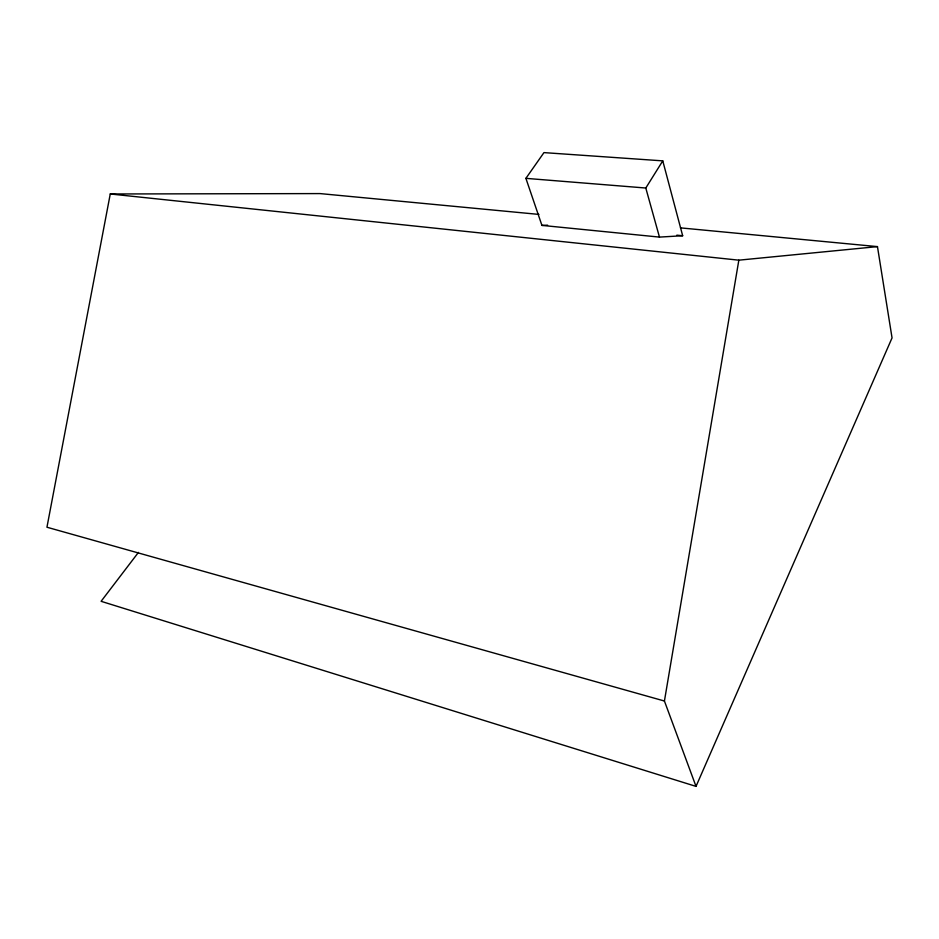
<?xml version="1.0" encoding="UTF-8"?>
<svg xmlns="http://www.w3.org/2000/svg" width="939" height="939" viewBox="0 0 939 939"><rect width="100%" height="100%" fill="white"/><g stroke="black" fill="none" stroke-linecap="round" stroke-linejoin="round"><path stroke-width="1.41" d="M696.022 786.389L664.425 701.022L738.84 260.173L877.46 246.617L892.05 337.911L696.022 786.389L101.107 601.312L138.444 552.39M538.927 214.409L320.058 193.587L110.262 193.974L46.95 527.225L664.425 701.022M659.46 237.098L645.797 188.023L662.77 160.862L543.951 152.611L525.899 178.351L541.932 225.395L659.46 237.098L682.665 235.736L662.77 160.862M541.932 225.395L547.601 225.184M525.899 178.351L645.797 188.023M680.47 227.872L877.46 246.617M676.831 235.173L682.665 235.736M110.262 193.974L738.84 260.173"/></g></svg>
